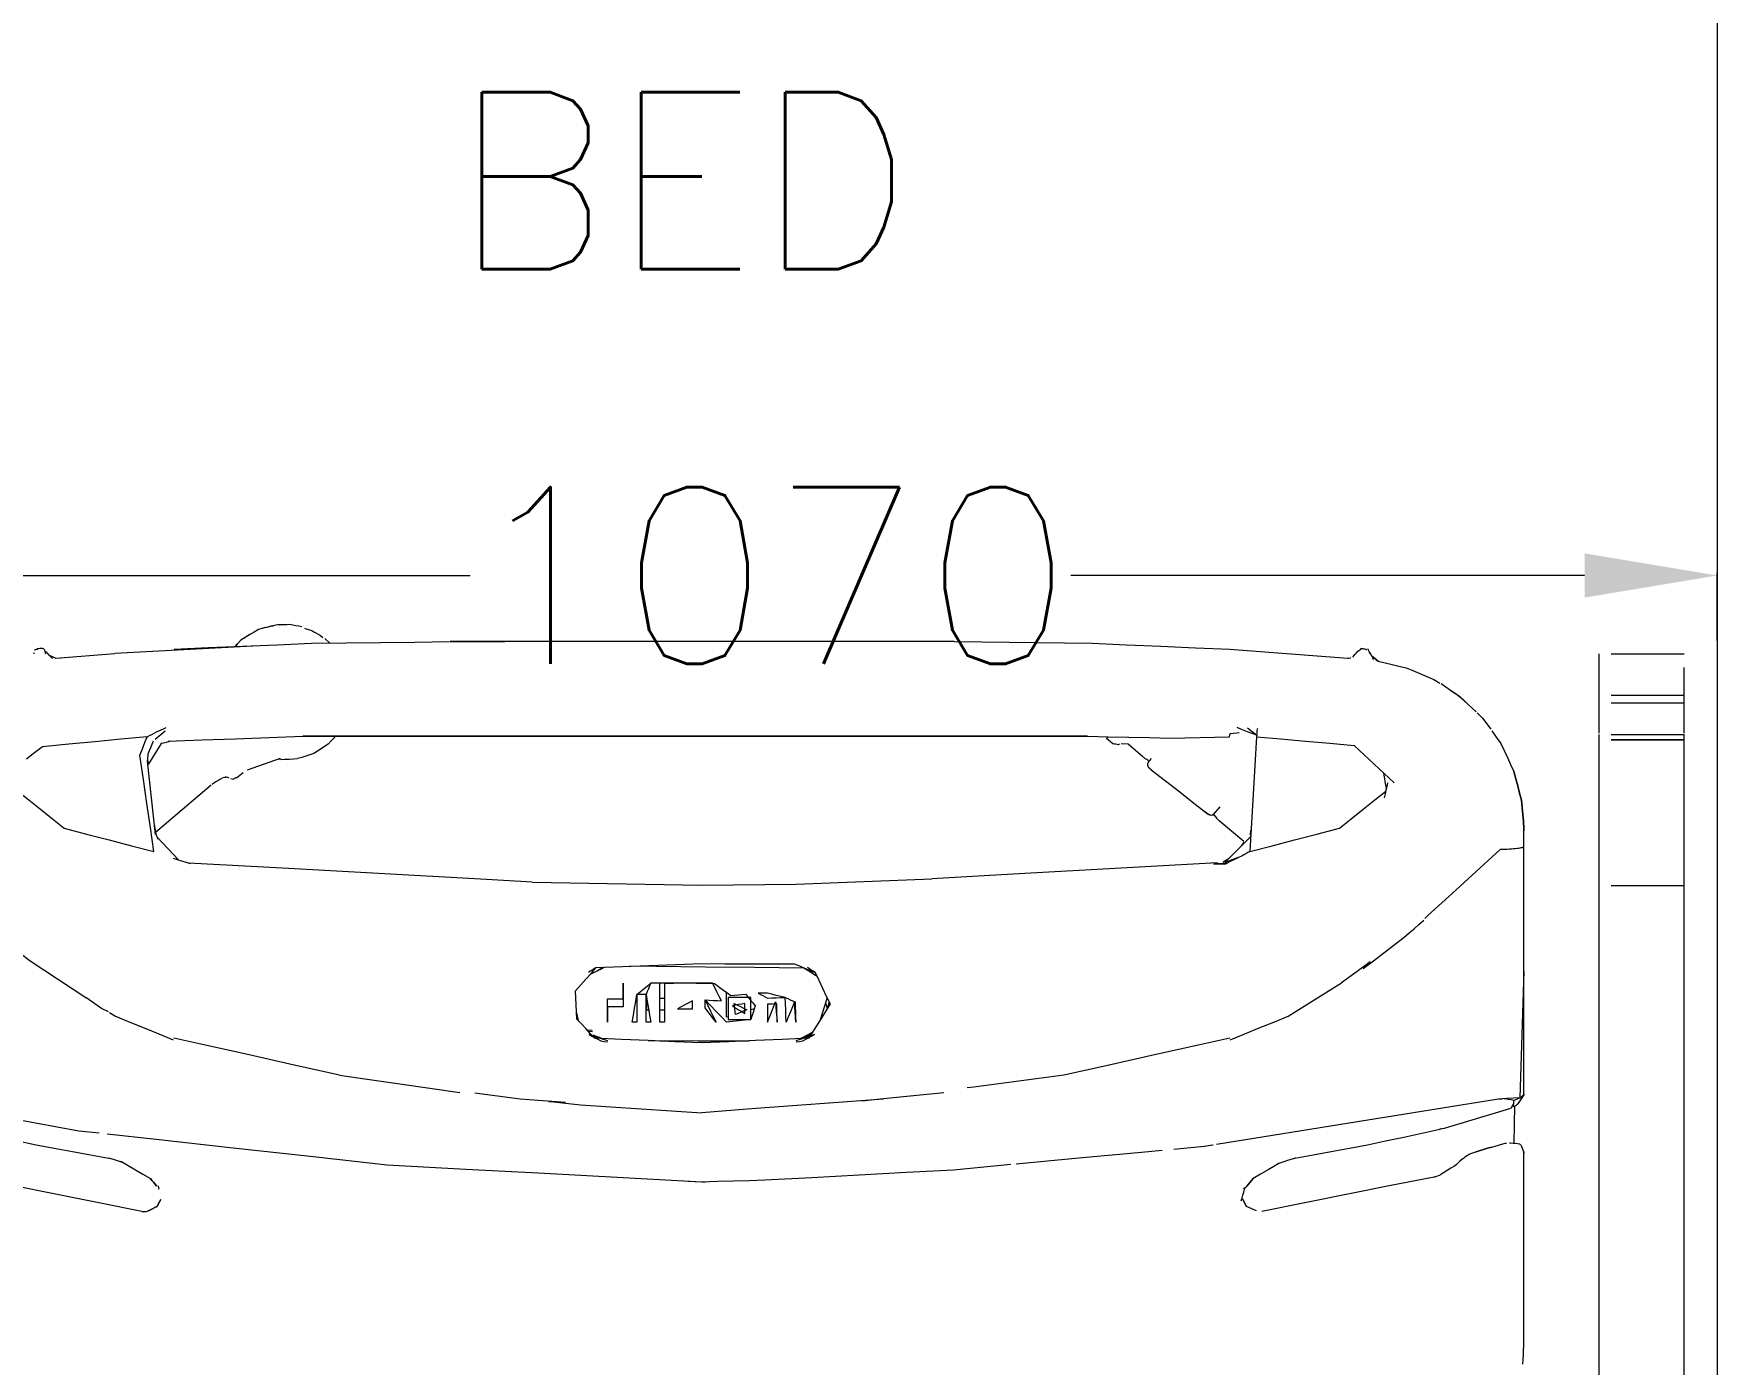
# Model space of a CAD drawing. Extents: x 3552052 to 4102982, y -707811 to -630695.
# Drawn here: x 3875574 to 3876525, y -690900 to -690147 of the extents above; entities that cross this region are included whole.
import ezdxf

# ---------------------------------------------------------------- set-up
doc = ezdxf.new("R2010")
doc.units = 0
doc.header["$LTSCALE"] = 6
doc.header["$MEASUREMENT"] = 0
doc.layers.get('Defpoints').update_dxf_attribs({"linetype": 'CONTINUOUS', "lineweight": 0})
for name, color, linetype, lineweight in [('ELE-4M UPS P.SB', 3, 'CONTINUOUS', 0), ('EQP', 6, 'CONTINUOUS', 0), ('MEP_HVAC_RA_DUCT', 1, 'CONTINUOUS', 0), ('WALL', 8, 'CONTINUOUS', 0)]:
    doc.layers.add(name, color=color, linetype=linetype, lineweight=lineweight)
doc.styles.add('ROMANS', font='romans.shx')
doc.dimstyles.new('AEPL1', dxfattribs={"dimtxt": 100, "dimasz": 75, "dimexe": 1.25, "dimexo": 50, "dimtad": 0, "dimdec": 0, "dimtxsty": 'ROMANS', "dimcen": 2.5, "dimclrd": 7, "dimclre": 7, "dimadec": 0, "dimazin": 0, "dimtfac": 1, "dimtdec": 0, "dimtmove": 0, "dimatfit": 3, "dimfxl": 1, "dimlwd": 0, "dimlwe": 0, "dimarcsym": 0})

# ---------------------------------------------------------------- blocks, each defined once
blk = doc.blocks.new('*D380')
at = {"layer": 'Defpoints', "color": 0, "linetype": 'ByBlock', "transparency": 16777216}
for p in [(3876525.41, -690453.55), (3875455.28, -690540.26), (3876525.41, -690540.26)]:
    blk.add_point(p, dxfattribs=at)
at = {"layer": 'ELE-4M UPS P.SB', "color": 7, "linetype": 'ByBlock', "lineweight": 0, "transparency": 16777216}
for p, q in [((3875455.28, -690490.26), (3875455.28, -690452.3)), ((3875530.28, -690453.55), (3875820.68, -690453.55)), ((3876450.41, -690453.55), (3876160.02, -690453.55)), ((3876525.41, -690490.26), (3876525.41, -690452.3))]:
    blk.add_line(p, q, dxfattribs=at)
at = {"layer": 'ELE-4M UPS P.SB', "color": 7, "linetype": 'ByBlock', "transparency": 16777216}
for points in [[(3875530.28, -690441.05), (3875530.28, -690466.05), (3875455.28, -690453.55)], [(3876450.41, -690441.05), (3876450.41, -690466.05), (3876525.41, -690453.55)]]:
    blk.add_solid(points, dxfattribs=at)
at = {"layer": 'ELE-4M UPS P.SB', "color": 0, "linetype": 'ByBlock', "transparency": 16777216, "insert": (3875990.35, -690453.55), "char_height": 100, "attachment_point": 5, "style": 'ROMANS'}
blk.add_mtext('1070', dxfattribs=at)

msp = doc.modelspace()

# ---------------------------------------------------------------- linework, layer by layer
at = {"layer": 'EQP'}
for p, q in [((3875703.45, -690483.38), (3875703.14, -690483.57)), ((3875705.26, -690483.04), (3875703.45, -690483.38)), ((3875705.99, -690482.85), (3875708.22, -690481.92)), ((3875708.22, -690481.92), (3875709.52, -690481.97)), ((3875697.84, -690493.49), (3875619.91, -690497.72)), ((3875687.9, -690493.68), (3875689.2, -690492.11)), ((3875689.2, -690492.11), (3875689.75, -690491.68)), ((3875693.2, -690488.94), (3875694.24, -690487.76)), ((3875694.24, -690487.76), (3875696.67, -690486.75)), ((3875695.47, -690487.25), (3875695.88, -690486.93)), ((3875735.92, -690487.32), (3875737.44, -690488.56)), ((3875738.65, -690489.16), (3875741.32, -690491.76)), ((3875809.38, -690490.92), (3875840.26, -690490.96)), ((3876094.11, -690490.86), (3876172.11, -690491.88)), ((3875574.07, -690497.89), (3875574.6, -690497.11)), ((3875575.71, -690495.48), (3875576.21, -690494.75)), ((3875582.8, -690498.53), (3875586.49, -690500.25)), ((3875586.49, -690500.25), (3875619.91, -690497.72)), ((3875586.49, -690500.25), (3875589.4, -690500.11)), ((3876249.92, -690495.19), (3876316.67, -690500.25)), ((3876326.96, -690495.21), (3876326.96, -690495.69)), ((3876329.09, -690497.45), (3876329.12, -690496.8)), ((3876333.75, -690501.96), (3876330.24, -690499.21)), ((3876458.63, -690498), (3876458.63, -690497.86)), ((3876458.63, -690505.49), (3876458.63, -690498)), ((3876465.5, -690497.86), (3876506.75, -690497.86)), ((3876344.67, -690504.57), (3876349.51, -690505.69)), ((3876365.14, -690512.28), (3876368.56, -690514.51)), ((3876458.63, -690521.28), (3876458.63, -690505.49)), ((3876506.75, -690521.28), (3876506.75, -690505.49)), ((3876458.63, -690525.7), (3876458.63, -690521.28)), ((3876465.5, -690521.18), (3876506.75, -690521.18)), ((3876506.75, -690525.7), (3876506.75, -690521.28)), ((3876392.68, -690534.12), (3876389.63, -690531.27)), ((3876458.63, -690542.66), (3876458.63, -690525.7)), ((3876506.75, -690525.7), (3876465.5, -690525.7)), ((3876506.75, -690542.66), (3876506.75, -690525.7)), ((3875648.37, -690541.59), (3875642.77, -690546.24)), ((3876253.93, -690539.34), (3876254.3, -690539.57)), ((3876260, -690539.64), (3876265.14, -690543.79)), ((3876392.68, -690534.12), (3876397.36, -690540.38)), ((3875646.14, -690548.6), (3875638.66, -690560.46)), ((3876183.93, -690548.67), (3876180.29, -690545.62)), ((3876180.71, -690545.12), (3876180.92, -690544.87)), ((3876187.64, -690548.86), (3876187.13, -690549.33)), ((3876192.47, -690548.85), (3876188.64, -690548.67)), ((3876200.73, -690556.04), (3876192.47, -690548.85)), ((3876216.13, -690545.47), (3876249.8, -690544.67)), ((3876249.91, -690543.14), (3876249.89, -690543.47)), ((3876255.09, -690542.5), (3876254.5, -690542.62)), ((3876320.23, -690549.64), (3876342.9, -690570.83)), ((3876458.63, -690546.45), (3876458.63, -690543.51)), ((3876458.63, -690628.92), (3876458.63, -690546.45)), ((3876465.5, -690543.51), (3876506.75, -690543.51)), ((3876465.5, -690546.45), (3876506.75, -690546.45)), ((3876506.75, -690546.45), (3876465.5, -690546.45)), ((3876506.75, -690546.45), (3876506.75, -690543.51)), ((3876506.75, -690628.92), (3876506.75, -690546.45)), ((3875638.55, -690558.19), (3875638.65, -690560.32)), ((3875713.33, -690556.99), (3875694.63, -690563.55)), ((3875713.68, -690557.61), (3875712.28, -690557.36)), ((3876203.67, -690561), (3876203.62, -690560.46)), ((3876204.08, -690558.53), (3876203.66, -690558.08)), ((3876203.86, -690559.24), (3876205.72, -690556.98)), ((3875684.56, -690568.07), (3875682.73, -690567.29)), ((3875685.41, -690568.38), (3875686.96, -690568.69)), ((3875688.76, -690567.91), (3875692.4, -690564.86)), ((3876203.77, -690561.54), (3876203.67, -690561)), ((3876204.42, -690562.35), (3876203.77, -690561.54)), ((3876204.42, -690562.35), (3876204.82, -690562.77)), ((3876205.58, -690563.44), (3876204.82, -690562.77)), ((3875675.83, -690570.92), (3875674.87, -690571.74)), ((3876235.6, -690586.93), (3876235.69, -690586.84)), ((3876235.6, -690586.93), (3876236.49, -690587.52)), ((3876238.48, -690588.77), (3876238.19, -690588.73)), ((3876238.99, -690589.05), (3876238.67, -690588.92)), ((3876238.99, -690589.05), (3876240.09, -690588.94)), ((3876244.38, -690584.25), (3876240.7, -690588.55)), ((3876414.47, -690579.93), (3876414.78, -690580.65)), ((3875642.23, -690594.26), (3875643.05, -690599.56)), ((3875643.16, -690598.37), (3875642.86, -690598.31)), ((3876241.41, -690589.34), (3876242.49, -690590.78)), ((3876243.95, -690592.31), (3876242.49, -690590.78)), ((3876257.87, -690603.87), (3876243.95, -690592.31)), ((3876261.64, -690600.4), (3876261.91, -690597.5)), ((3876416.13, -690597.87), (3876416.14, -690596.67)), ((3876416.14, -690596.67), (3876416.14, -690597.87)), ((3876416.14, -690597.87), (3876416.14, -690596.67)), ((3875643.77, -690601.4), (3875655.94, -690614.3)), ((3876261.69, -690601.22), (3876247.32, -690615.6)), ((3876261.64, -690600.4), (3876261.81, -690599.24)), ((3876243.24, -690616.41), (3876248.78, -690616.02)), ((3876248.18, -690614.74), (3876246.24, -690615.34)), ((3876254.16, -690613.06), (3876253.72, -690613.52)), ((3875855.66, -690626.88), (3875951.58, -690628.69)), ((3876458.63, -690908.87), (3876458.63, -690628.92)), ((3876506.75, -690628.92), (3876465.5, -690628.92)), ((3876506.75, -690908.87), (3876506.75, -690628.92)), ((3875948.37, -690684.01), (3875922.77, -690684.02)), ((3875927.93, -690684.02), (3875922.77, -690684.02)), ((3875930.6, -690684.02), (3875935.75, -690684.02)), ((3875948.37, -690684.01), (3875935.75, -690684.02)), ((3876013.23, -690676.96), (3876011.45, -690676.91)), ((3876014, -690678.53), (3876013.71, -690677.15)), ((3876416.14, -690677.21), (3876413.79, -690748.87)), ((3875612.42, -690698.42), (3875603.53, -690692.2)), ((3875616.34, -690700.23), (3875612.42, -690698.42)), ((3875616.86, -690700.55), (3875620.21, -690702.65)), ((3875880.87, -690700.87), (3875881.73, -690705.06)), ((3875921.6, -690699.21), (3875920.47, -690699.21)), ((3875966.45, -690703.02), (3875965.58, -690703.29)), ((3875981.2, -690698.59), (3875979.31, -690699.16)), ((3876019.38, -690703.34), (3876019.24, -690702.72)), ((3876021.58, -690695.44), (3876022.49, -690698.28)), ((3876022.99, -690697.47), (3876023.55, -690694.75)), ((3875633.39, -690708.07), (3875633.75, -690708.16)), ((3875889.67, -690710.74), (3875886.89, -690710.63)), ((3875887.45, -690711.24), (3875889.74, -690711.33)), ((3875893.98, -690714.82), (3875892.79, -690714.75)), ((3875930.3, -690716.9), (3875922.64, -690716.46)), ((3876008.09, -690715.32), (3876007.27, -690715.29)), ((3875848.92, -690749.55), (3875823.43, -690746.16)), ((3875874.59, -690751.47), (3875848.92, -690749.55)), ((3876242.42, -690775.08), (3876401.77, -690749.46)), ((3876413.79, -690748.87), (3876406.46, -690749.25)), ((3876415.75, -690747.71), (3876412.68, -690752.21)), ((3876413.79, -690748.87), (3876414.38, -690748.44)), ((3876415.75, -690747.71), (3876416.14, -690747.14)), ((3876416.14, -690747.14), (3876415.75, -690747.71)), ((3876416.14, -690746.79), (3876416.14, -690747.14)), ((3876410.58, -690774.47), (3876410.93, -690753.42)), ((3875599.66, -690767.42), (3875611.13, -690768.69)), ((3876369, -690766.44), (3876368.61, -690766.56)), ((3876218.34, -690777.8), (3876235.51, -690776.19)), ((3876235.51, -690776.19), (3876240.18, -690775.44)), ((3876235.51, -690776.19), (3876240.48, -690775.44)), ((3876405.54, -690774.48), (3876406.35, -690774.42)), ((3876407.97, -690774.3), (3876408.78, -690774.24)), ((3876413.73, -690774.87), (3876414.04, -690775.44)), ((3876416.13, -690780.1), (3876416.14, -690779.39)), ((3876416.14, -690779.39), (3876416.14, -690780.1)), ((3876416.14, -690780.1), (3876416.14, -690779.39)), ((3876093.82, -690789.46), (3876126.17, -690786.43)), ((3876277.26, -690785.96), (3876277.8, -690785.78)), ((3876287.05, -690782.84), (3876286.68, -690782.91)), ((3875943.9, -690795.89), (3875951.58, -690796.36)), ((3875951.58, -690796.36), (3875953.44, -690796.25)), ((3876258.33, -690799.7), (3876258.33, -690800.49)), ((3876264.93, -690812.7), (3876259.37, -690810.2))]:
    msp.add_line(p, q, dxfattribs=at)
at = {"layer": 'EQP', "flags": 128}
for points in [[(3875701.03, -690484.1), (3875698.56, -690485.6), (3875696.08, -690487.11), (3875693.61, -690488.61), (3875691.13, -690490.11)], [(3875711.82, -690481.39), (3875709.13, -690482.07), (3875706.43, -690482.74), (3875703.73, -690483.42), (3875701.03, -690484.1)], [(3875718.78, -690481.34), (3875717.04, -690481.36), (3875715.3, -690481.37), (3875713.56, -690481.38), (3875711.82, -690481.39)], [(3875725.52, -690482.55), (3875723.84, -690482.25), (3875722.15, -690481.95), (3875720.46, -690481.65), (3875718.78, -690481.34)], [(3875727.18, -690483.38), (3875727.48, -690483.49), (3875729.33, -690484.1), (3875731.17, -690484.72)], [(3875653.41, -690495.11), (3875672.82, -690494.31), (3875692.23, -690493.5), (3875711.64, -690492.69), (3875731.05, -690491.88)], [(3875691.13, -690490.11), (3875689.23, -690492.27), (3875687.99, -690493.67)], [(3875695.88, -690486.93), (3875697.13, -690486.29), (3875698.37, -690485.65)], [(3875731.05, -690491.88), (3875750.53, -690491.64), (3875770.01, -690491.4), (3875789.49, -690491.16), (3875808.97, -690490.92)], [(3875731.17, -690484.72), (3875732.36, -690485.37), (3875733.55, -690486.02), (3875734.73, -690486.67), (3875735.92, -690487.32)], [(3876094.11, -690490.86), (3876022.68, -690490.92), (3875951.58, -690490.92), (3875880.48, -690490.92), (3875809.38, -690490.92)], [(3876172.11, -690491.88), (3876191.56, -690492.71), (3876211.02, -690493.54), (3876230.47, -690494.36), (3876249.92, -690495.19)], [(3875576.21, -690495.39), (3875575.75, -690495.48), (3875575.3, -690495.56), (3875574.85, -690495.65), (3875574.39, -690495.74)], [(3875576.21, -690494.75), (3875576.84, -690494.74), (3875577.48, -690494.72), (3875578.11, -690494.7), (3875578.75, -690494.69)], [(3875576.21, -690494.75), (3875576.21, -690494.87), (3875576.21, -690494.98), (3875576.21, -690495.1), (3875576.21, -690495.21)], [(3875576.21, -690495.21), (3875576.21, -690495.1), (3875576.21, -690494.98), (3875576.21, -690494.87), (3875576.21, -690494.75)], [(3875579.96, -690495.14), (3875579.66, -690495.04), (3875579.36, -690494.95), (3875579.05, -690494.86), (3875578.75, -690494.77)], [(3875579.96, -690495.12), (3875580.15, -690495.84), (3875580.35, -690496.57), (3875580.54, -690497.29), (3875580.69, -690497.86)], [(3875584.75, -690500.43), (3875583.77, -690499.47), (3875582.8, -690498.5), (3875581.82, -690497.53), (3875580.85, -690496.57)], [(3875582.85, -690498.56), (3875584.09, -690499.15), (3875585.34, -690499.74), (3875586.58, -690500.32)], [(3875586.49, -690500.25), (3875586.52, -690500.27), (3875586.54, -690500.29), (3875586.56, -690500.31), (3875586.58, -690500.32)], [(3875586.58, -690500.32), (3875586.56, -690500.31), (3875586.54, -690500.29), (3875586.52, -690500.27), (3875586.49, -690500.25)], [(3876316.58, -690500.32), (3876317.27, -690500.21), (3876317.96, -690500.09), (3876318.41, -690500.01)], [(3876316.58, -690500.32), (3876316.6, -690500.31), (3876316.62, -690500.29), (3876316.65, -690500.27), (3876316.67, -690500.25)], [(3876319.48, -690499.68), (3876320.08, -690498.97), (3876320.82, -690498.08), (3876321.57, -690497.19), (3876322.31, -690496.31)], [(3876322.31, -690496.38), (3876322.84, -690495.96), (3876323.36, -690495.53), (3876323.89, -690495.11), (3876324.41, -690494.69)], [(3876322.31, -690496.31), (3876322.32, -690496.31), (3876322.32, -690496.32), (3876322.33, -690496.33), (3876322.33, -690496.34)], [(3876324.41, -690494.75), (3876325.05, -690494.87), (3876325.68, -690494.98), (3876326.32, -690495.1), (3876326.96, -690495.21)], [(3876327.76, -690494.91), (3876328.09, -690495.65), (3876328.43, -690496.4), (3876328.76, -690497.15), (3876329.1, -690497.89)], [(3876331.2, -690501.14), (3876330.68, -690500.1), (3876330.16, -690499.06), (3876329.64, -690498.02), (3876329.12, -690496.98)], [(3876330.54, -690499.47), (3876331.61, -690500.33), (3876332.68, -690501.19), (3876333.75, -690502.05)], [(3876333.75, -690502.03), (3876333.75, -690502), (3876333.75, -690501.98), (3876333.75, -690501.96)], [(3876333.75, -690502.05), (3876337.69, -690502.96), (3876341.63, -690503.87), (3876344.67, -690504.57)], [(3876349.51, -690505.69), (3876353.42, -690507.34), (3876357.32, -690508.98), (3876361.23, -690510.63), (3876365.14, -690512.28)], [(3876379.82, -690522.11), (3876377.22, -690520.3), (3876374.62, -690518.49), (3876372.02, -690516.69), (3876369.42, -690514.88)], [(3876374.62, -690518.46), (3876376.14, -690519.45), (3876379.81, -690521.84)], [(3876379.81, -690521.84), (3876383.03, -690524.91), (3876384.49, -690526.31)], [(3876389.16, -690530.63), (3876386.83, -690528.5), (3876384.49, -690526.37), (3876382.16, -690524.24), (3876379.82, -690522.11)], [(3875643.44, -690542.02), (3875644.79, -690541.4), (3875646.15, -690540.79), (3875647.51, -690540.18), (3875648.86, -690539.57)], [(3876254.3, -690539.57), (3876257.01, -690540.62), (3876259.72, -690541.68), (3876262.43, -690542.73), (3876265.14, -690543.79)], [(3876265.2, -690543.37), (3876265.31, -690542.62), (3876265.48, -690541.46), (3876265.65, -690540.29), (3876265.71, -690539.92)], [(3876397.91, -690541.39), (3876400.46, -690544.94), (3876403.06, -690548.55)], [(3875579.09, -690550.38), (3875576.08, -690552.69), (3875573.07, -690555.01), (3875570.06, -690557.32)], [(3875638.11, -690544.76), (3875623.35, -690546.17), (3875608.6, -690547.57), (3875593.85, -690548.98), (3875579.09, -690550.38)], [(3875634.11, -690555.16), (3875635.11, -690552.56), (3875636.11, -690549.96), (3875637.11, -690547.36), (3875638.11, -690544.76)], [(3875638.11, -690544.76), (3875639.44, -690544.08), (3875640.77, -690543.39), (3875642.11, -690542.7), (3875643.44, -690542.02)], [(3875638.84, -690554.42), (3875639.58, -690552.56), (3875640.33, -690550.7), (3875641.07, -690548.83), (3875641.82, -690546.97)], [(3875651.59, -690547.25), (3875650.22, -690547.59), (3875648.86, -690547.93), (3875647.5, -690548.27), (3875646.14, -690548.6)], [(3875650.14, -690547.21), (3875669.12, -690546.51), (3875688.1, -690545.82), (3875707.08, -690545.12), (3875726.06, -690544.43)], [(3876169.61, -690544.43), (3876058.72, -690544.43), (3875947.83, -690544.43), (3875836.95, -690544.43), (3875726.06, -690544.43)], [(3875726.06, -690544.43), (3875836.95, -690544.43), (3875947.83, -690544.43), (3876058.72, -690544.43), (3876169.61, -690544.43)], [(3875740.49, -690548.95), (3875738.48, -690550.24), (3875736.46, -690551.54), (3875734.44, -690552.83), (3875732.43, -690554.12)], [(3875740.49, -690548.95), (3875742.22, -690547.04), (3875743.95, -690545.12), (3875744.59, -690544.42)], [(3876169.61, -690544.43), (3876181.24, -690544.69), (3876192.87, -690544.95), (3876204.5, -690545.21), (3876216.13, -690545.47)], [(3876180.86, -690544.94), (3876180.72, -690545.11), (3876180.58, -690545.28), (3876180.43, -690545.45), (3876180.29, -690545.62)], [(3876187.13, -690549.33), (3876186.33, -690549.17), (3876185.53, -690549), (3876184.73, -690548.84), (3876183.93, -690548.67)], [(3876249.8, -690544.67), (3876249.86, -690543.8), (3876249.89, -690543.47)], [(3876255.16, -690542.55), (3876253.93, -690542.69), (3876251.92, -690542.91), (3876249.91, -690543.14)], [(3876265.06, -690544.76), (3876264.09, -690560.99), (3876263.12, -690577.22), (3876262.15, -690593.45), (3876261.18, -690609.67)], [(3876265.2, -690543.37), (3876265.15, -690543.84), (3876265.06, -690544.76)], [(3876265.06, -690544.76), (3876278.85, -690545.98), (3876292.64, -690547.2), (3876306.43, -690548.42), (3876320.23, -690549.64)], [(3876403.06, -690548.55), (3876404.91, -690552.5), (3876406.76, -690556.45), (3876408.62, -690560.4), (3876410.47, -690564.35)], [(3875641.98, -690609.67), (3875640.01, -690596.04), (3875638.04, -690582.42), (3875636.08, -690568.79), (3875634.11, -690555.16)], [(3875638.45, -690558.43), (3875638.55, -690557.43), (3875638.64, -690556.42), (3875638.74, -690555.42), (3875638.84, -690554.42)], [(3875642.82, -690599.89), (3875641.73, -690589.53), (3875640.63, -690579.16), (3875639.54, -690568.8), (3875638.45, -690558.43)], [(3875713.68, -690557.61), (3875716.06, -690557.48), (3875718.43, -690557.35), (3875720.81, -690557.23), (3875723.18, -690557.1)], [(3875732.43, -690554.12), (3875730.11, -690554.87), (3875727.8, -690555.61), (3875725.49, -690556.36), (3875723.18, -690557.1)], [(3876200.95, -690556.05), (3876201.32, -690556.39), (3876201.68, -690556.73)], [(3876201.68, -690556.73), (3876202.41, -690557.12), (3876203.15, -690557.51), (3876203.64, -690557.78)], [(3876203.51, -690559.97), (3876203.59, -690559.79), (3876203.68, -690559.61), (3876203.77, -690559.42)], [(3876203.72, -690560.49), (3876203.61, -690560.23), (3876203.51, -690559.97)], [(3875680.35, -690568.24), (3875679.22, -690568.91), (3875678.09, -690569.58), (3875676.96, -690570.25), (3875675.83, -690570.92)], [(3875683.56, -690567.58), (3875682.72, -690567.71), (3875681.89, -690567.83), (3875681.06, -690567.96), (3875680.72, -690568.01)], [(3875688.5, -690567.73), (3875688.17, -690567.93), (3875687.77, -690568.18), (3875687.37, -690568.43), (3875686.96, -690568.69)], [(3875688.51, -690567.6), (3875688.57, -690567.68), (3875688.64, -690567.75), (3875688.7, -690567.83), (3875688.76, -690567.91)], [(3876205.58, -690563.44), (3876213.59, -690569.68), (3876221.61, -690575.93), (3876229.62, -690582.17), (3876237.64, -690588.42)], [(3876207.03, -690564.59), (3876206.67, -690564.3), (3876206.31, -690564.01), (3876205.94, -690563.72), (3876205.58, -690563.44)], [(3876338.43, -690573.82), (3876337.99, -690571.18), (3876337.37, -690567.33), (3876337.05, -690565.36)], [(3876410.47, -690564.35), (3876411.55, -690568.42), (3876412.62, -690572.5), (3876413.7, -690576.58), (3876414.78, -690580.65)], [(3876414.78, -690580.65), (3876413.7, -690576.58), (3876412.62, -690572.5), (3876411.55, -690568.42), (3876410.47, -690564.35)], [(3875565.11, -690575.48), (3875571.24, -690580.38), (3875577.94, -690585.73), (3875584.64, -690591.09), (3875591.34, -690596.44)], [(3875674.38, -690572.15), (3875666.9, -690578.48), (3875657.97, -690586.04), (3875649.03, -690593.6), (3875642.93, -690598.77)], [(3876311.83, -690596.44), (3876318.53, -690591.09), (3876325.22, -690585.73), (3876331.92, -690580.38), (3876338.05, -690575.48)], [(3876339.12, -690570.69), (3876338.65, -690572.81), (3876338.18, -690574.93), (3876337.7, -690577.05), (3876337.23, -690579.16)], [(3876237.64, -690588.42), (3876237.13, -690588.04), (3876236.62, -690587.67), (3876236.11, -690587.3), (3876235.6, -690586.93)], [(3876237.64, -690588.42), (3876237.89, -690588.54), (3876238.15, -690588.67), (3876238.41, -690588.8), (3876238.67, -690588.92)], [(3876238.19, -690588.73), (3876238.05, -690588.66), (3876237.92, -690588.58), (3876237.78, -690588.5), (3876237.64, -690588.42)], [(3876240.7, -690588.55), (3876240.55, -690588.65), (3876240.39, -690588.75), (3876240.24, -690588.85), (3876240.09, -690588.94)], [(3876240.18, -690588.92), (3876240.27, -690588.89), (3876240.36, -690588.86), (3876240.45, -690588.84)], [(3876241.94, -690589.76), (3876241.08, -690589.25), (3876240.21, -690588.73)], [(3876240.45, -690588.84), (3876240.51, -690588.77), (3876240.58, -690588.7)], [(3876414.78, -690580.65), (3876415.12, -690584.66), (3876415.46, -690588.66), (3876415.8, -690592.67), (3876416.14, -690596.67)], [(3876416.14, -690596.67), (3876415.8, -690592.67), (3876415.46, -690588.66), (3876415.12, -690584.66), (3876414.78, -690580.65)], [(3875591.34, -690596.44), (3875604, -690599.75), (3875616.66, -690603.06), (3875629.32, -690606.37), (3875641.98, -690609.67)], [(3875643.16, -690598.37), (3875642.95, -690597.66), (3875642.74, -690596.95), (3875642.54, -690596.26)], [(3876261.18, -690609.67), (3876273.85, -690606.37), (3876286.51, -690603.06), (3876299.17, -690599.75), (3876311.83, -690596.44)], [(3876416.14, -690596.67), (3876416.14, -690596.97), (3876416.14, -690597.27), (3876416.14, -690597.57)], [(3876416.14, -690597.57), (3876416.14, -690597.27), (3876416.14, -690596.97), (3876416.14, -690596.67)], [(3876416.14, -690606.92), (3876416.14, -690604.66), (3876416.14, -690602.4), (3876416.14, -690600.13), (3876416.14, -690597.87)], [(3875643.05, -690599.56), (3875643.63, -690601.05), (3875644.25, -690602.61)], [(3876256.62, -690606.29), (3876257.67, -690604.81), (3876258.02, -690604.31)], [(3876412.33, -690607.95), (3876411.24, -690608.05), (3876410.16, -690608.14), (3876409.07, -690608.23), (3876407.98, -690608.32)], [(3876415.16, -690607.47), (3876414.45, -690607.59), (3876413.74, -690607.71), (3876413.04, -690607.83), (3876412.33, -690607.95)], [(3876416.14, -690606.92), (3876415.89, -690607.05), (3876415.65, -690607.19), (3876415.4, -690607.33), (3876415.16, -690607.47)], [(3876416.14, -690677.21), (3876416.14, -690659.64), (3876416.14, -690642.06), (3876416.14, -690624.49), (3876416.14, -690606.92)], [(3875652.82, -690613.27), (3875655.22, -690614.06), (3875657.62, -690614.86), (3875660.02, -690615.66), (3875662.42, -690616.45)], [(3875855.66, -690626.88), (3875823.25, -690625.09), (3875768.96, -690622.08), (3875714.68, -690619.08), (3875661.45, -690616.13)], [(3876242.77, -690616.07), (3876188.49, -690619.08), (3876134.2, -690622.08), (3876081.48, -690625)], [(3876240.85, -690616.68), (3876241.33, -690616.53), (3876241.81, -690616.37), (3876242.29, -690616.22), (3876242.77, -690616.07)], [(3876247.45, -690616.68), (3876245.8, -690616.68), (3876244.15, -690616.68), (3876242.5, -690616.68), (3876240.85, -690616.68)], [(3876242.77, -690616.07), (3876243.24, -690616.37), (3876243.71, -690616.67)], [(3876246.24, -690615.34), (3876247.98, -690614.3), (3876249.59, -690613.33)], [(3876247.32, -690615.6), (3876249.33, -690614.86), (3876251.34, -690614.11), (3876253.35, -690613.36), (3876255.36, -690612.62)], [(3876256.84, -690611.95), (3876254.49, -690613.13), (3876252.15, -690614.32), (3876249.8, -690615.5), (3876247.45, -690616.68)], [(3876261.18, -690609.67), (3876260.1, -690610.24), (3876259.01, -690610.81), (3876257.92, -690611.38), (3876256.84, -690611.95)], [(3876402.64, -690608.51), (3876389.11, -690620.89), (3876375.57, -690633.27), (3876362.04, -690645.64), (3876360.1, -690647.41)], [(3876407.98, -690608.32), (3876406.65, -690608.37), (3876405.31, -690608.42), (3876403.98, -690608.47), (3876402.64, -690608.51)], [(3875951.58, -690628.69), (3875969.35, -690628.51), (3875987.12, -690628.32), (3876004.88, -690628.13), (3876081.48, -690625)], [(3876348.51, -690658.02), (3876351.27, -690655.63), (3876354.03, -690653.23), (3876356.8, -690650.84), (3876359.56, -690648.45)], [(3875554.66, -690658.02), (3875560.47, -690662.46), (3875566.28, -690666.91), (3875572.1, -690671.36), (3875603.53, -690692.2)], [(3876325.25, -690675.81), (3876331.06, -690671.36), (3876336.88, -690666.91), (3876342.69, -690662.46), (3876348.51, -690658.02)], [(3875891.89, -690675.22), (3875906.82, -690674.66), (3875921.74, -690674.1), (3875936.66, -690673.54), (3875951.58, -690672.97)], [(3876009.26, -690675.51), (3875981.45, -690675.23), (3875953.63, -690674.94), (3875925.82, -690674.66), (3875910.9, -690674.5)], [(3875934.03, -690674.74), (3875926.81, -690674.54), (3875917.15, -690674.27)], [(3875951.58, -690672.97), (3875964.62, -690673), (3875977.67, -690673.03), (3875990.71, -690673.06), (3876003.75, -690673.09)], [(3876003.75, -690673.09), (3876006.73, -690674.3), (3876009.71, -690675.52), (3876012.69, -690676.74), (3876015.67, -690677.95)], [(3876329.25, -690672.02), (3876321.87, -690677.38), (3876312.99, -690683.83)], [(3875880.22, -690688.28), (3875883.14, -690685.01), (3875886.06, -690681.75), (3875888.98, -690678.48), (3875891.89, -690675.22)], [(3875891.89, -690675.22), (3875890.79, -690675.9), (3875889.69, -690676.59), (3875888.59, -690677.27), (3875887.49, -690677.95)], [(3875896.45, -690675.17), (3875895.11, -690675.85), (3875892.21, -690677.32), (3875889.31, -690678.79), (3875888.18, -690679.37)], [(3875895.63, -690675.17), (3875894.11, -690676.14), (3875892.21, -690677.37)], [(3875907.13, -690684.02), (3875907.13, -690687.34), (3875907.13, -690690.67), (3875907.13, -690693.99), (3875907.13, -690697.32)], [(3875907.13, -690692.84), (3875907.13, -690690.63), (3875907.13, -690688.43), (3875907.13, -690686.22), (3875907.13, -690684.02)], [(3875914.95, -690690.36), (3875916.91, -690688.78), (3875918.86, -690687.19), (3875920.82, -690685.6), (3875922.77, -690684.02)], [(3875922.77, -690684.02), (3875922.1, -690685.6), (3875921.44, -690687.19), (3875920.77, -690688.78), (3875920.1, -690690.36)], [(3875927.93, -690706.09), (3875927.93, -690700.57), (3875927.93, -690695.05), (3875927.93, -690689.53), (3875927.93, -690684.02)], [(3875930.6, -690684.02), (3875930.6, -690689.53), (3875930.6, -690695.05), (3875930.6, -690700.57), (3875930.6, -690706.09)], [(3875957.59, -690684.01), (3875955.29, -690684.01), (3875952.98, -690684.01), (3875950.68, -690684.01), (3875948.37, -690684.01)], [(3875948.37, -690684.01), (3875950.99, -690684.04), (3875953.61, -690684.07), (3875956.23, -690684.1), (3875958.84, -690684.14)], [(3875962.69, -690693.97), (3875961.41, -690691.48), (3875960.14, -690688.99), (3875958.87, -690686.5), (3875957.59, -690684.01)], [(3875958.84, -690684.14), (3875961.11, -690685.85), (3875963.37, -690687.57), (3875965.64, -690689.28), (3875967.91, -690691)], [(3876016.75, -690680.27), (3876014.88, -690679.08), (3876013, -690677.89), (3876011.13, -690676.7), (3876009.26, -690675.51)], [(3876015.67, -690677.95), (3876014.57, -690677.27), (3876013.47, -690676.59), (3876012.37, -690675.9), (3876011.27, -690675.22)], [(3876015.67, -690677.95), (3876017.76, -690682.41), (3876019.85, -690686.87), (3876021.94, -690691.32), (3876024.03, -690695.78)], [(3876282.95, -690702.65), (3876290.46, -690697.95), (3876297.97, -690693.24), (3876305.48, -690688.54), (3876312.99, -690683.83)], [(3876416.14, -690747.14), (3876416.14, -690729.66), (3876416.14, -690712.17), (3876416.14, -690694.69), (3876416.14, -690677.21)], [(3875881.05, -690704.32), (3875880.85, -690700.31), (3875880.64, -690696.3), (3875880.43, -690692.29), (3875880.22, -690688.28)], [(3875898.36, -690706.09), (3875898.36, -690702.78), (3875898.36, -690699.46), (3875898.36, -690696.15), (3875898.36, -690692.84)], [(3875898.36, -690692.84), (3875900.56, -690692.84), (3875902.75, -690692.84), (3875904.94, -690692.84), (3875907.13, -690692.84)], [(3875912.28, -690706.09), (3875912.95, -690702.16), (3875913.62, -690698.23), (3875914.28, -690694.3), (3875914.95, -690690.36)], [(3875920.1, -690690.36), (3875918.82, -690690.36), (3875917.53, -690690.36), (3875916.24, -690690.36), (3875914.95, -690690.36)], [(3875914.95, -690690.36), (3875914.95, -690694.3), (3875914.95, -690698.23), (3875914.95, -690702.16), (3875914.95, -690706.09)], [(3875920.1, -690690.36), (3875920.77, -690694.3), (3875921.44, -690698.23), (3875922.1, -690702.16), (3875922.77, -690706.09)], [(3875920.1, -690706.09), (3875920.1, -690702.16), (3875920.1, -690698.23), (3875920.1, -690694.3), (3875920.1, -690690.36)], [(3875920.47, -690699.21), (3875920.47, -690697.55), (3875920.47, -690695.88), (3875920.47, -690694.22), (3875920.47, -690692.56)], [(3875927.93, -690692.56), (3875929.93, -690692.56), (3875930.6, -690692.56)], [(3875953.43, -690697.88), (3875953.43, -690696.79), (3875953.43, -690695.7), (3875953.43, -690694.6), (3875953.43, -690693.51)], [(3875953.43, -690693.51), (3875954.98, -690696.65), (3875956.54, -690699.8), (3875958.09, -690702.95), (3875959.64, -690706.09)], [(3875965.54, -690706.09), (3875962.52, -690702.95), (3875959.49, -690699.8), (3875956.46, -690696.65), (3875953.43, -690693.51)], [(3875953.43, -690693.51), (3875955.75, -690693.62), (3875958.06, -690693.74), (3875960.37, -690693.86), (3875962.69, -690693.97)], [(3875965.58, -690703.29), (3875965.58, -690699.58), (3875965.58, -690695.88), (3875965.58, -690692.18), (3875965.58, -690689.49)], [(3875966.45, -690692.14), (3875966.45, -690695.24), (3875966.45, -690698.34), (3875966.45, -690701.45), (3875966.45, -690704.55)], [(3875979.29, -690692.14), (3875976.08, -690692.14), (3875972.87, -690692.14), (3875969.66, -690692.14), (3875966.45, -690692.14)], [(3875967.91, -690691), (3875969.98, -690690.79), (3875972.06, -690690.59), (3875974.14, -690690.39), (3875976.21, -690690.18)], [(3875976.21, -690690.18), (3875977.61, -690691.82), (3875979, -690693.46), (3875980.4, -690695.11), (3875981.79, -690696.75)], [(3875979.29, -690704.55), (3875979.29, -690701.45), (3875979.29, -690698.34), (3875979.29, -690695.24), (3875979.29, -690692.14)], [(3875983.44, -690689.71), (3875984.73, -690690.39), (3875986.03, -690691.07), (3875987.33, -690691.75), (3875988.63, -690692.43)], [(3875988.63, -690689.71), (3875987.33, -690689.71), (3875986.03, -690689.71), (3875984.73, -690689.71), (3875983.44, -690689.71)], [(3875998.76, -690692.08), (3875996.23, -690691.49), (3875993.7, -690690.9), (3875991.16, -690690.3), (3875988.63, -690689.71)], [(3875988.63, -690692.43), (3875991.16, -690692.34), (3875993.7, -690692.26), (3875996.23, -690692.17), (3875998.76, -690692.08)], [(3875999.28, -690706.09), (3875999.15, -690702.59), (3875999.02, -690699.09), (3875998.89, -690695.59), (3875998.76, -690692.08)], [(3875998.76, -690692.08), (3876000.14, -690692.73), (3876001.51, -690693.37), (3876002.88, -690694.01), (3876004.26, -690694.65)], [(3876018.67, -690704.48), (3876019.8, -690700.98), (3876021.32, -690696.23), (3876022.51, -690692.54)], [(3875620.21, -690702.65), (3875628.4, -690705.98), (3875636.58, -690709.32), (3875644.77, -690712.65), (3875652.95, -690715.98)], [(3875907.13, -690697.32), (3875904.94, -690697.32), (3875902.75, -690697.32), (3875900.56, -690697.32), (3875898.36, -690697.32)], [(3875898.36, -690697.32), (3875898.36, -690699.51), (3875898.36, -690701.71), (3875898.36, -690703.9), (3875898.36, -690706.09)], [(3875930.6, -690699.21), (3875929.93, -690699.21), (3875927.93, -690699.21)], [(3875946.31, -690694.04), (3875944.19, -690695.17), (3875942.07, -690696.29), (3875939.95, -690697.41), (3875937.83, -690698.53)], [(3875937.83, -690698.53), (3875939.95, -690698.53), (3875942.07, -690698.53), (3875944.19, -690698.53), (3875946.31, -690698.53)], [(3875946.31, -690698.53), (3875946.31, -690697.41), (3875946.31, -690696.29), (3875946.31, -690695.17), (3875946.31, -690694.04)], [(3875959.64, -690706.09), (3875958.09, -690704.04), (3875956.54, -690701.99), (3875954.98, -690699.94), (3875953.43, -690697.88)], [(3875975.84, -690695.47), (3875974.12, -690695.82), (3875972.4, -690696.16), (3875970.69, -690696.51), (3875968.97, -690696.85)], [(3875968.97, -690696.85), (3875970.69, -690697.94), (3875972.4, -690699.03), (3875974.12, -690700.12), (3875975.84, -690701.21)], [(3875969.9, -690695.47), (3875971.68, -690696.38), (3875973.45, -690697.28), (3875975.22, -690698.18), (3875977, -690699.08)], [(3875970.58, -690701.74), (3875970.41, -690700.17), (3875970.24, -690698.61), (3875970.07, -690697.04), (3875969.9, -690695.47)], [(3875977, -690699.08), (3875975.39, -690699.75), (3875973.79, -690700.41), (3875972.18, -690701.08), (3875970.58, -690701.74)], [(3875975.84, -690701.21), (3875975.84, -690699.78), (3875975.84, -690698.34), (3875975.84, -690696.91), (3875975.84, -690695.47)], [(3875981.79, -690696.75), (3875981.17, -690698.7), (3875980.54, -690700.65), (3875979.92, -690702.6), (3875979.29, -690704.55)], [(3875988.63, -690706.09), (3875989.8, -690703.21), (3875990.96, -690700.33), (3875992.13, -690697.44), (3875993.29, -690694.56)], [(3875988.69, -690695.93), (3875988.67, -690698.47), (3875988.66, -690701.01), (3875988.64, -690703.55), (3875988.63, -690706.09)], [(3875994.04, -690695.71), (3875992.7, -690695.77), (3875991.36, -690695.82), (3875990.02, -690695.88), (3875988.69, -690695.93)], [(3875993.29, -690694.56), (3875993.49, -690697.44), (3875993.69, -690700.33), (3875993.89, -690703.21), (3875994.09, -690706.09)], [(3875994.09, -690706.09), (3875994.08, -690703.5), (3875994.07, -690700.9), (3875994.05, -690698.31), (3875994.04, -690695.71)], [(3876004.01, -690694.43), (3876002.83, -690697.34), (3876001.65, -690700.26), (3876000.47, -690703.18), (3875999.28, -690706.09)], [(3876004.75, -690706.09), (3876004.56, -690703.18), (3876004.38, -690700.26), (3876004.2, -690697.34), (3876004.01, -690694.43)], [(3876004.26, -690694.65), (3876004.38, -690697.51), (3876004.5, -690700.37), (3876004.62, -690703.23), (3876004.75, -690706.09)], [(3876024.03, -690695.78), (3876021.05, -690700.62), (3876018.07, -690705.46), (3876015.09, -690710.3), (3876012.11, -690715.15)], [(3876250.21, -690715.98), (3876258.4, -690712.65), (3876266.58, -690709.32), (3876274.77, -690705.98), (3876282.95, -690702.65)], [(3875891.05, -690715.15), (3875888.55, -690712.44), (3875886.05, -690709.73), (3875883.55, -690707.02), (3875881.05, -690704.32)], [(3875914.95, -690706.09), (3875914.28, -690706.09), (3875913.62, -690706.09), (3875912.95, -690706.09), (3875912.28, -690706.09)], [(3875922.77, -690706.09), (3875922.1, -690706.09), (3875921.44, -690706.09), (3875920.77, -690706.09), (3875920.1, -690706.09)], [(3875930.6, -690706.09), (3875929.93, -690706.09), (3875929.26, -690706.09), (3875928.59, -690706.09), (3875927.93, -690706.09)], [(3875979.29, -690704.55), (3875975.85, -690704.93), (3875972.42, -690705.32), (3875968.98, -690705.71), (3875965.54, -690706.09)], [(3875966.45, -690704.55), (3875969.66, -690704.55), (3875972.87, -690704.55), (3875976.08, -690704.55), (3875979.29, -690704.55)], [(3876007.13, -690715.37), (3876008.05, -690714.9), (3876010.95, -690713.42), (3876013.85, -690711.95), (3876014.01, -690711.87)], [(3876013.71, -690712.54), (3876013, -690712.99), (3876011.13, -690714.18), (3876010.07, -690714.86)], [(3875746.94, -690735.97), (3875721.34, -690730.28), (3875695.74, -690724.59), (3875670.14, -690718.9), (3875653.21, -690715.14)], [(3875898.49, -690716.68), (3875894.95, -690715.48), (3875891.42, -690714.29), (3875887.88, -690713.1)], [(3875887.88, -690713.1), (3875889.54, -690713.98), (3875891.21, -690714.87), (3875892.87, -690715.76), (3875894.54, -690716.65)], [(3875889.94, -690713.25), (3875891.96, -690714.03), (3875893.98, -690714.81), (3875895.33, -690715.34)], [(3875951.58, -690717.84), (3875936.45, -690717.17), (3875921.32, -690716.49), (3875906.19, -690715.82), (3875891.05, -690715.15)], [(3875894.54, -690716.65), (3875896.41, -690716.95), (3875898.28, -690717.26)], [(3875921.32, -690716.45), (3875923.79, -690716.46), (3875949.57, -690716.55), (3875975.35, -690716.64), (3875978.35, -690716.65)], [(3876012.11, -690715.15), (3875996.98, -690715.82), (3875981.85, -690716.49), (3875966.71, -690717.17), (3875951.58, -690717.84)], [(3876015.29, -690713.1), (3876011.75, -690714.29), (3876008.21, -690715.48), (3876004.67, -690716.68)], [(3876004.88, -690717.26), (3876006.75, -690716.95), (3876008.63, -690716.65)], [(3876008.63, -690716.65), (3876010.29, -690715.76), (3876011.96, -690714.87), (3876013.62, -690713.98), (3876015.29, -690713.1)], [(3876011.9, -690714.26), (3876012.25, -690713.99), (3876013.36, -690713.11)], [(3876249.96, -690715.14), (3876233.02, -690718.9), (3876207.42, -690724.59), (3876181.82, -690730.28), (3876156.22, -690735.97)], [(3875746.94, -690735.97), (3875763.91, -690738.41), (3875780.88, -690740.85), (3875797.86, -690743.29), (3875814.83, -690745.73)], [(3876156.22, -690735.97), (3876130.73, -690739.37), (3876105.23, -690742.76), (3876101.54, -690743.25)], [(3875501.39, -690749.46), (3875525.96, -690753.95), (3875550.53, -690758.44), (3875575.09, -690762.93), (3875599.66, -690767.42)], [(3875865.08, -690750.87), (3875866.03, -690750.97), (3875883.1, -690752.71)], [(3876054.24, -690749.55), (3876028.57, -690751.47), (3876002.91, -690753.39), (3875977.25, -690755.31), (3875951.58, -690757.24)], [(3876042.16, -690750.45), (3876054.2, -690749.22), (3876071.27, -690747.48), (3876088.33, -690745.73)], [(3876401.77, -690749.46), (3876402.94, -690749.41), (3876404.07, -690749.36)], [(3876410.38, -690750.27), (3876408.83, -690750), (3876407.28, -690749.73), (3876405.72, -690749.46), (3876404.17, -690749.19)], [(3876404.95, -690749.32), (3876405.29, -690749.31), (3876406.46, -690749.25)], [(3876410.38, -690750.27), (3876410.28, -690751.15), (3876410.19, -690752.02), (3876410.09, -690752.9), (3876409.99, -690753.77)], [(3876410.38, -690750.27), (3876411.23, -690749.92), (3876412.09, -690749.57), (3876412.94, -690749.22), (3876413.79, -690748.87)], [(3876414.41, -690748.41), (3876414.96, -690748), (3876415.55, -690747.57), (3876416.14, -690747.14)], [(3876416.14, -690747.14), (3876416.04, -690747.28), (3876415.94, -690747.42), (3876415.85, -690747.56), (3876415.75, -690747.71)], [(3875883.1, -690752.71), (3875900.22, -690753.84), (3875917.34, -690754.97), (3875934.46, -690756.11), (3875951.58, -690757.24)], [(3876373.7, -690765.32), (3876382.46, -690762.66), (3876391.22, -690760), (3876399.98, -690757.34), (3876408.74, -690754.68)], [(3876410.17, -690752.21), (3876409.7, -690753.02), (3876409.22, -690753.85), (3876408.74, -690754.68)], [(3876409.99, -690753.77), (3876410.4, -690753.62), (3876410.81, -690753.47), (3876411.22, -690753.31), (3876411.63, -690753.16)], [(3876411.63, -690753.16), (3876411.89, -690752.92), (3876412.15, -690752.68), (3876412.42, -690752.45), (3876412.68, -690752.21)], [(3875534.55, -690766.56), (3875544.75, -690768.78), (3875554.96, -690771.01), (3875565.17, -690773.24), (3875575.38, -690775.47)], [(3875615.67, -690769.2), (3875643.2, -690772.24), (3875686.74, -690777.06), (3875730.28, -690781.88), (3875773.82, -690786.7)], [(3876327.79, -690775.47), (3876337.99, -690773.24), (3876348.2, -690771.01), (3876358.41, -690768.78), (3876368.61, -690766.56)], [(3876368.61, -690766.56), (3876369.89, -690766.25), (3876371.16, -690765.94), (3876372.43, -690765.63), (3876373.7, -690765.32)], [(3875575.38, -690775.47), (3875585.65, -690777.33), (3875595.93, -690779.19), (3875606.21, -690781.05), (3875616.49, -690782.91)], [(3876129.28, -690786.14), (3876164.67, -690782.83), (3876200.09, -690779.51), (3876211.7, -690778.42)], [(3876286.68, -690782.91), (3876296.95, -690781.05), (3876307.23, -690779.19), (3876317.51, -690777.33), (3876327.79, -690775.47)], [(3876388.56, -690779.51), (3876390.9, -690778.8), (3876393.25, -690778.08), (3876395.6, -690777.36), (3876397.95, -690776.64)], [(3876397.95, -690776.64), (3876395.6, -690777.36), (3876393.25, -690778.08), (3876390.9, -690778.8), (3876388.56, -690779.51)], [(3876397.95, -690776.64), (3876399.85, -690776.1), (3876401.74, -690775.56), (3876403.64, -690775.02), (3876405.54, -690774.48)], [(3876408.78, -690774.24), (3876410.02, -690774.4), (3876411.26, -690774.56), (3876412.49, -690774.71), (3876413.73, -690774.87)], [(3876416.14, -690779.39), (3876415.74, -690778.42), (3876415.34, -690777.46), (3876414.94, -690776.5), (3876414.54, -690775.53)], [(3876416.14, -690779.39), (3876416.14, -690779.56), (3876416.14, -690779.74), (3876416.14, -690779.92), (3876416.14, -690780.1)], [(3876416.14, -690780.1), (3876416.14, -690779.92), (3876416.14, -690779.74), (3876416.14, -690779.56), (3876416.14, -690779.39)], [(3875625.23, -690785.73), (3875623.04, -690785.02), (3875619.76, -690783.97), (3875616.49, -690782.91)], [(3875623.25, -690784.55), (3875627.44, -690787.02), (3875631.62, -690789.49), (3875635.81, -690791.96), (3875639.99, -690794.44)], [(3875773.82, -690786.7), (3875818.26, -690789.1), (3875862.7, -690791.5), (3875907.14, -690793.9), (3875951.58, -690796.3)], [(3876277.86, -690785.75), (3876275.7, -690787.03), (3876271.52, -690789.5), (3876267.35, -690791.97), (3876263.17, -690794.44)], [(3876277.82, -690785.78), (3876280.09, -690785.04), (3876283.38, -690783.98), (3876286.68, -690782.91)], [(3876376.94, -690787.39), (3876374.85, -690788.68), (3876372.76, -690789.97), (3876370.68, -690791.27), (3876368.59, -690792.56)], [(3876381.03, -690783.7), (3876380.01, -690784.62), (3876378.99, -690785.55), (3876377.97, -690786.47), (3876376.94, -690787.39)], [(3876384.55, -690781.18), (3876383.67, -690781.81), (3876382.79, -690782.44), (3876381.91, -690783.07), (3876381.03, -690783.7)], [(3876388.56, -690779.51), (3876387.56, -690779.93), (3876386.56, -690780.35), (3876385.55, -690780.77), (3876384.55, -690781.18)], [(3876416.14, -690889.15), (3876416.14, -690861.89), (3876416.14, -690834.62), (3876416.14, -690807.36), (3876416.14, -690780.1)], [(3875635.12, -690813.06), (3875610.8, -690808.2), (3875586.48, -690803.34), (3875562.16, -690798.47), (3875537.84, -690793.61)], [(3875643.55, -690798.72), (3875642.66, -690797.65), (3875641.77, -690796.58), (3875640.88, -690795.51), (3875639.99, -690794.44)], [(3875639.99, -690794.44), (3875640.88, -690795.51), (3875641.77, -690796.58), (3875642.66, -690797.65), (3875643.55, -690798.72)], [(3875644.22, -690798.44), (3875644.38, -690798.95), (3875644.53, -690799.46), (3875644.68, -690799.98), (3875644.84, -690800.49)], [(3875951.58, -690796.3), (3875960.48, -690796.04), (3875969.38, -690795.78), (3875978.28, -690795.52), (3875987.17, -690795.25)], [(3875987.17, -690795.25), (3876013.84, -690793.8), (3876040.5, -690792.36), (3876067.16, -690790.91), (3876093.82, -690789.46)], [(3876259.61, -690798.72), (3876260.5, -690797.65), (3876261.39, -690796.58), (3876262.28, -690795.51), (3876263.17, -690794.44)], [(3876263.17, -690794.44), (3876262.28, -690795.51), (3876261.39, -690796.58), (3876260.5, -690797.65), (3876259.61, -690798.72)], [(3876365.32, -690793.61), (3876341, -690798.47), (3876316.68, -690803.34), (3876292.36, -690808.2), (3876268.04, -690813.06)], [(3876365.32, -690793.61), (3876366.14, -690793.35), (3876366.95, -690793.09), (3876367.77, -690792.82), (3876368.59, -690792.56)], [(3875645.84, -690806.32), (3875645.2, -690807.55), (3875644.49, -690808.88), (3875643.79, -690810.2)], [(3875643.79, -690810.2), (3875644.49, -690808.88), (3875645.2, -690807.55), (3875645.84, -690806.32)], [(3876256.41, -690807.05), (3876256.89, -690805.41), (3876257.37, -690803.77), (3876257.85, -690802.13), (3876258.33, -690800.49)], [(3876259.37, -690810.2), (3876258.67, -690808.88), (3876257.97, -690807.55), (3876257.26, -690806.22), (3876257.08, -690805.88)], [(3876257.08, -690805.88), (3876257.26, -690806.22), (3876257.97, -690807.55), (3876258.67, -690808.88), (3876259.37, -690810.2)], [(3876257.65, -690800.21), (3876258.14, -690799.84), (3876258.63, -690799.46), (3876259.12, -690799.09), (3876259.61, -690798.72)], [(3875635.12, -690813.06), (3875635.95, -690813.04), (3875636.79, -690813.03), (3875637.62, -690813.01), (3875638.45, -690813)], [(3875643.79, -690810.2), (3875642.45, -690810.9), (3875641.12, -690811.6), (3875639.78, -690812.3), (3875638.45, -690813)], [(3875638.45, -690813), (3875639.78, -690812.3), (3875641.12, -690811.6), (3875642.45, -690810.9), (3875643.79, -690810.2)], [(3876415.5, -690899.32), (3876415.66, -690896.78), (3876415.82, -690894.24), (3876415.98, -690891.69), (3876416.14, -690889.15)]]:
    msp.add_lwpolyline(points, dxfattribs=at)
at = {"layer": 'MEP_HVAC_RA_DUCT', "color": 8, "linetype": 'ByBlock'}
msp.add_line((3876525.41, -688036.92), (3876525.41, -691536.92), dxfattribs=at)

# ---------------------------------------------------------------- texts
at = {"layer": 'WALL', "color": 0, "linetype": 'ByBlock', "insert": (3876071.59, -690280.37), "char_height": 100, "attachment_point": 9, "style": 'ROMANS'}
msp.add_mtext('BED', dxfattribs=at)

# ---------------------------------------------------------------- dimensions: what is measured, and where the dimension line sits
at = {"layer": 'ELE-4M UPS P.SB', "color": 0, "linetype": 'ByBlock'}
dim = msp.add_linear_dim(base=(3876525.41, -690453.55), p1=(3875455.28, -690540.26), p2=(3876525.41, -690540.26), dimstyle='AEPL1', dxfattribs=at)
dim.commit()
dim.dimension.update_dxf_attribs({"geometry": '*D380', "text_midpoint": (3875990.35, -690453.55)})

doc.saveas('drawing.dxf')
